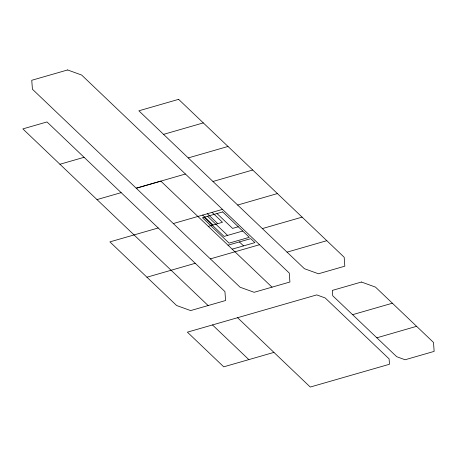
<?xml version="1.0" encoding="UTF-8"?>
<svg xmlns="http://www.w3.org/2000/svg" width="457" height="457" viewBox="0 0 457 457"><rect width="100%" height="100%" fill="white"/><g stroke="black" fill="none" stroke-linecap="round" stroke-linejoin="round"><path stroke-width="0.69" d="M185.428 174.02L136.243 188.221L160.835 181.121L272.029 287.156M376.859 337.803L416.595 326.315M163.566 134.369L203.302 122.899M158.208 227.969L109.903 241.884L176.596 305.499L190.632 310.583L225.581 300.523L224.941 291.595L47.002 121.945L22.85 128.897L59.924 164.252L84.082 157.305M188.261 157.922L228.009 146.457M96.993 199.595L121.145 192.637M212.962 181.48L252.71 170.015M173.3 223.553L222.49 209.375M237.663 205.039L277.399 193.568M208.295 226.369L222.496 222.279L212.111 212.374M238.263 226.769L232.584 228.403L217.001 213.545M242.741 231.036L224.061 236.418L204.005 217.286M262.352 228.591L302.106 217.126M228.026 245.192L250.744 238.651L254.903 242.616L232.185 249.156M146.943 277.216L195.253 263.289M210.346 258.885L259.542 244.712M287.059 252.15L326.812 240.685M352.587 314.679L392.374 303.214M273.937 352.393L223.741 366.834L187.393 332.165L316.752 294.896L325.195 297.958L389.09 358.876L389.495 364.252L310.263 387.045L237.577 317.706M239.388 241.924L243.541 245.883M207.375 213.739L217.761 223.644M207.535 216.27L227.597 235.401M202.64 215.098L213.031 225.01M59.924 164.252L208.129 305.556M212.488 324.938L248.842 359.613M67.607 69.955L31.75 80.283L32.43 89.235L240.091 287.236L254.132 292.303L289.921 282.009L289.27 273.063L81.637 75.039L67.607 69.955M178.613 99.346L138.865 110.811L304.413 268.699L318.449 273.783L344.818 266.18L344.184 257.257L178.613 99.346M222.685 211.905L202.445 217.738L229.083 243.141L249.322 237.314L222.685 211.905M361.458 282.026L332.348 290.401L332.747 295.77L396.67 356.689L405.091 359.756L434.15 351.382L433.516 342.453L375.494 287.116L361.458 282.026"/></g></svg>
